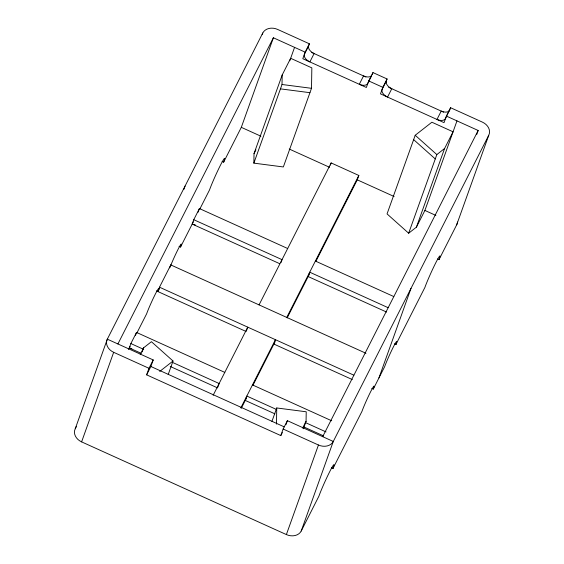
<?xml version="1.0" encoding="UTF-8"?>
<svg xmlns="http://www.w3.org/2000/svg" width="564" height="564" viewBox="0 0 564 564"><rect width="100%" height="100%" fill="white"/><g stroke="black" fill="none" stroke-linecap="round" stroke-linejoin="round"><path stroke-width="0.85" d="M253.863 163.137L254.019 153.634L282.176 74.991L290.657 58.289L311.843 67.877L311.504 88.315L283.347 166.958L253.863 163.137L282.021 84.494L282.176 74.991M276.48 424.142L276.741 407.962L306.224 411.783L306.069 421.294L303.404 428.746M309.396 43.809L305.159 52.156L302.812 58.712L366.36 87.483L368.708 80.927L372.952 72.58L387.073 78.967L382.829 87.321L380.488 93.878L444.037 122.642L446.385 116.092L450.622 107.738L482.396 122.127A11.647 9.341 19.7 0 1 488.748 135.268L456.678 224.832L439.011 259.63A19.416 1.17 -65.6 0 0 435.859 262.627A19.416 1.17 -65.6 0 0 424.882 287.464L395.907 344.526A15.531 0.938 -65.6 0 0 393.383 346.923A15.531 0.938 -65.6 0 0 384.599 366.79L373.29 389.061A15.531 0.938 -65.6 0 0 370.767 391.458A15.531 0.938 -65.6 0 0 361.982 411.332L333.007 468.395A19.416 1.17 -65.6 0 0 329.855 471.384A19.416 1.17 -65.6 0 0 318.879 496.228L301.211 531.02A11.647 9.341 19.7 0 1 286.378 534.573L81.604 441.873A11.647 9.341 19.7 0 1 75.252 428.732L107.322 339.168L262.789 32.98A11.647 9.341 19.7 0 1 277.622 29.427L309.396 43.809L308.099 47.446M81.604 441.873L113.667 352.31A11.647 9.341 19.7 0 1 107.322 339.168L153.218 359.945L150.87 366.494L146.633 374.849L280.794 435.584L282.331 432.546M183.871 189.391L185.055 186.071M141.338 353.381L129.304 347.932L130.869 343.561L136.523 332.429L224.789 372.388M135.48 335.34L136.523 332.429M136.509 333.74L146.619 313.838A15.531 0.938 -65.6 0 1 155.403 293.964A15.531 0.938 -65.6 0 1 157.927 291.567L159.492 287.196L170.793 264.932L365.966 353.283M169.75 267.844L170.793 264.932M142.184 351.908L143.665 347.769L151.42 341.699L173.035 361.016L168.22 374.468M279.659 263.663L192.197 224.07L193.762 219.699L199.416 208.56L287.682 248.52M198.112 212.205L199.416 208.56M262.197 34.637L262.789 32.98M146.633 374.849L148.974 368.292L153.218 359.945M199.797 209.103L209.512 189.969A19.416 1.17 -65.6 0 1 220.489 165.125A19.416 1.17 -65.6 0 1 223.647 162.136L241.314 127.337L273.385 37.774L305.159 52.156M289.769 60.771L294.57 47.362M217.831 387.165L219.135 383.52L172.591 362.455M246.447 330.793L247.751 327.155L213.15 395.301M280.985 262.57L282.028 259.651L193.762 219.699M330.363 165.111L331.146 162.925L358.838 175.467L357.273 179.831L315.805 261.499M372.169 74.758L372.952 72.58M385.769 82.612L387.073 78.967M271.926 421.414L276.741 407.962M280.794 435.584L283.142 429.028L287.379 420.681L333.275 441.457L301.211 531.02M285.913 424.777L287.379 420.681M416.422 227.151L444.587 148.508L453.061 131.807L431.883 122.219L415.21 135.261L387.052 213.904L408.667 233.221L416.422 227.151L424.904 210.45L456.974 120.886M286.378 534.573L318.448 445.01A11.647 9.341 19.7 0 0 333.275 441.457L488.748 135.268M449.839 109.924A7.762 4.618 26.9 0 1 441.217 111.094L436.973 119.448A7.762 4.618 26.9 0 0 445.602 118.271L450.622 107.738M408.667 233.221L436.832 154.578L444.587 148.508M378.945 377.929L411.015 288.359M476.672 134.62L478.159 130.474L446.385 116.092M117.911 343.962L273.385 37.774M75.252 428.732L76.429 426.412M128.529 349.461L130.058 346.451M157.927 291.567L159.485 288.493M170.236 266.659A15.531 0.938 -65.6 0 1 178.725 248.047A15.531 0.938 -65.6 0 1 180.536 247.032L193.332 221.842M140.196 354.601L143.665 347.769M254.019 153.634L255.943 149.834M371.394 76.281L367.925 83.112A7.762 4.618 26.9 0 1 359.303 84.283L363.54 75.936A7.762 4.618 26.9 0 0 371.338 75.957M259.059 304.884L331.146 162.925M240.842 407.835L275.451 339.69L273.885 344.061L352.296 379.558M286.752 317.426L358.838 175.467M241.272 408.28L246.32 398.339M252.898 385.395L275.056 341.756M287.168 317.892L309.22 274.471M302.6 428.125L306.069 421.294M322.686 436.663L478.159 130.474M159.704 371.45L173.035 361.016M282.021 84.494L311.504 88.315M280.456 88.865L309.939 92.686M192.197 224.07L195.553 225.099M129.304 347.932L131.821 348.707M311.758 52.494L365.895 77M388.652 87.3L443.572 112.158M368.708 80.927L382.829 87.321M241.314 127.337L260.928 136.22M289.219 149.03L329.58 167.297M357.273 179.831L394.109 196.512M424.904 210.45L435.887 215.42M222.131 161.452L223.647 162.136M437.502 258.947L439.011 259.63M315.375 261.054L393.792 296.558M388.138 307.69L309.721 272.193L308.156 276.557L386.573 312.061M179.028 246.348L180.536 247.032M394.391 343.843L395.907 344.526M159.492 287.196L353.861 375.187M156.411 290.883L246.186 331.526M371.775 388.377L373.29 389.061M252.482 384.923L331.695 420.786M130.869 343.561L143.707 349.377M276.43 409.457L246.828 396.055L245.262 400.426L274.865 413.828M305.237 422.499L326.041 431.918M170.229 366.459L217.57 387.891M303.672 426.87L323.673 435.923M150.87 366.494L284.235 426.87M113.667 352.31L148.974 368.292M283.142 429.028L318.448 445.01M331.498 467.704L333.007 468.395M415.21 135.261L436.832 154.578M413.645 139.632L435.267 158.949M457.474 222.019A11.647 9.341 19.7 0 1 456.678 224.832M308.621 45.994L304.377 54.341A7.762 4.618 26.9 0 0 309.876 61.906L314.113 53.559A7.762 4.618 26.9 0 1 308.621 45.994M386.291 81.153L382.054 89.507A7.762 4.618 26.9 0 0 387.546 97.071L391.79 88.717A7.762 4.618 26.9 0 1 386.291 81.153"/></g></svg>
